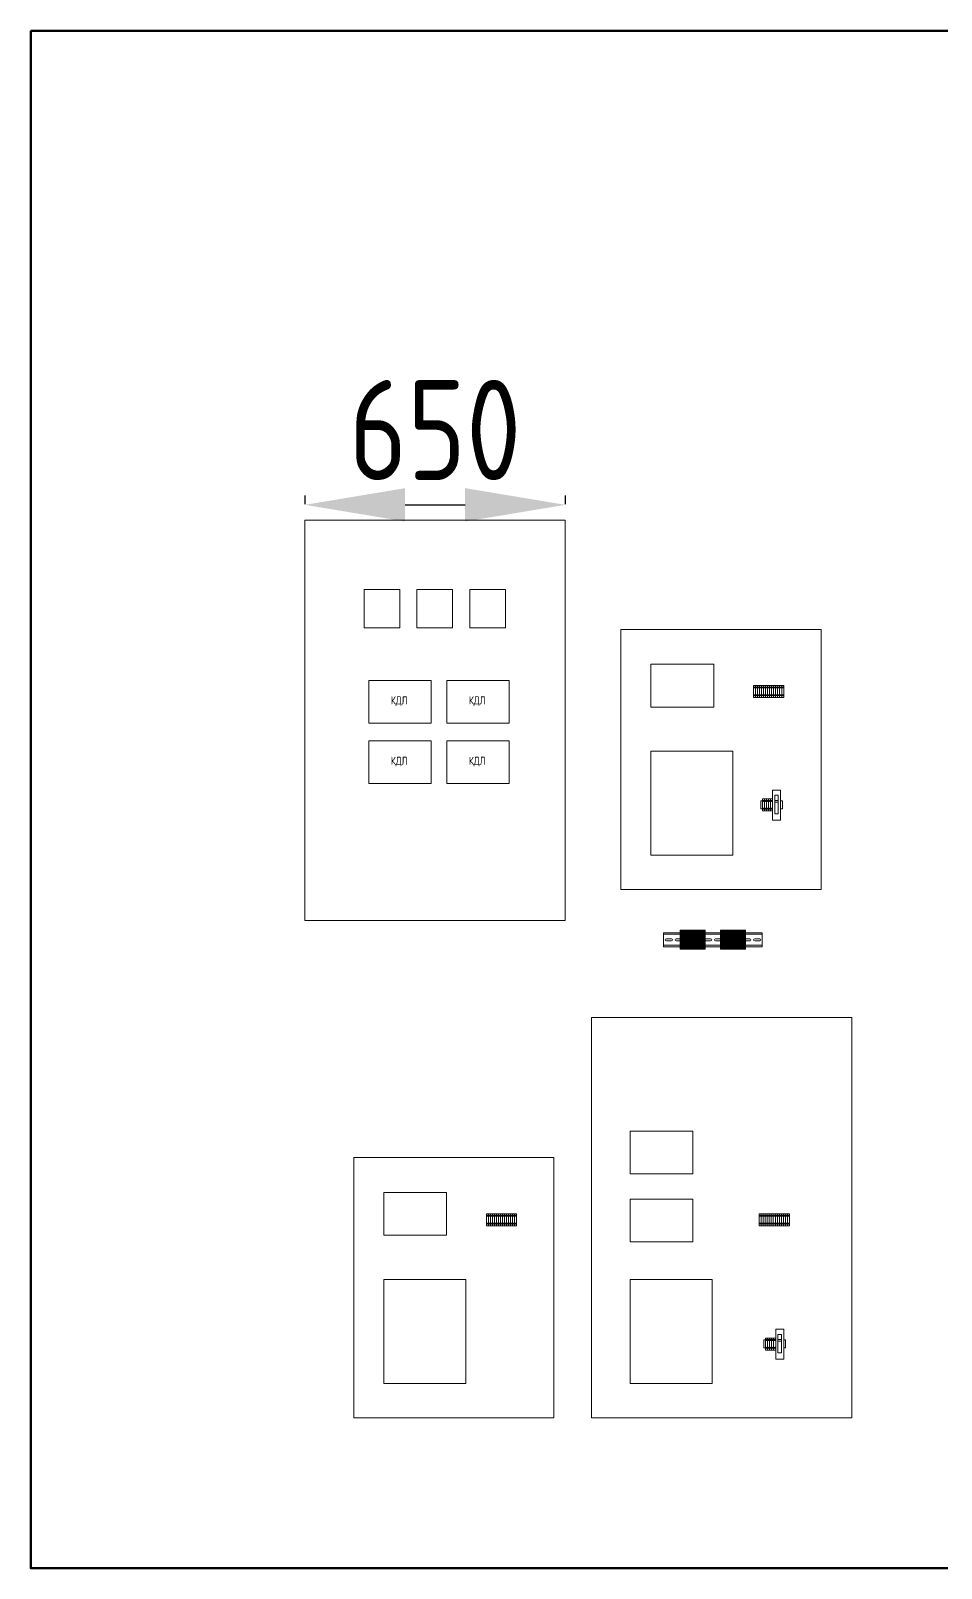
# Model space of a CAD drawing. Header units: millimetres. Extents: x -97100 to 319800, y -166950 to 107250.
# Drawn here: x -63900 to -61626, y 11900 to 15742 of the extents above; entities that cross this region are included whole.
import ezdxf
from ezdxf.enums import TextEntityAlignment as Align

# ---------------------------------------------------------------- set-up
doc = ezdxf.new("R2010")
doc.units = ezdxf.units.MM
doc.layers.add('Охранка', color=7, linetype='Continuous')
doc.styles.get("Standard").update_dxf_attribs({"font": 'GOST2304A.ttf'})
doc.dimstyles.new('ISO-25', dxfattribs={"dimtxt": 250, "dimasz": 250, "dimexe": 1.25, "dimexo": 62, "dimgap": 62, "dimtad": 1, "dimtxsty": 'Standard', "dimcen": 2.5, "dimadec": 0, "dimazin": 0, "dimtfac": 1, "dimtmove": 0, "dimatfit": 3, "dimfxl": 1, "dimarcsym": 0})

# ---------------------------------------------------------------- blocks, each defined once
blk = doc.blocks.new('Рейка DIN35 450')
at = {"color": 7, "lineweight": 18}
for p, q in [((246.1, 0), (0, 0)), ((0, 0), (0, -3.8)), ((246.1, -3.8), (0, -3.8)), ((0, -3.8), (0, -31.3)), ((246.1, -31.3), (0, -31.3)), ((0, -31.5), (0, -35.3)), ((246.1, -35.3), (0, -35.3)), ((7, -14.9), (19.5, -14.9)), ((19.5, -20.4), (7, -20.4)), ((31.5, -14.9), (44, -14.9)), ((44, -20.4), (31.5, -20.4)), ((56, -14.9), (68.5, -14.9)), ((68.5, -20.4), (56, -20.4)), ((80.5, -14.9), (93, -14.9)), ((93, -20.4), (80.5, -20.4)), ((105, -14.9), (117.5, -14.9)), ((117.5, -20.4), (105, -20.4)), ((129.5, -14.9), (142, -14.9)), ((142, -20.4), (129.5, -20.4)), ((154, -14.9), (166.5, -14.9)), ((166.5, -20.4), (154, -20.4)), ((178.5, -14.9), (191, -14.9)), ((191, -20.4), (178.5, -20.4)), ((203, -14.9), (215.5, -14.9)), ((215.5, -20.4), (203, -20.4)), ((227.5, -14.9), (240, -14.9)), ((240, -20.4), (227.5, -20.4)), ((246.1, 0), (246.1, -3.8)), ((246.1, -3.8), (246.1, -31.3)), ((246.1, -31.5), (246.1, -35.3))]:
    blk.add_line(p, q, dxfattribs=at)
for centre, start, end in [((7, -17.7), 90, 270), ((19.5, -17.7), 270, 90), ((31.5, -17.7), 90, 270), ((44, -17.7), 270, 90), ((56, -17.7), 90, 270), ((68.5, -17.7), 270, 90), ((80.5, -17.7), 90, 270), ((93, -17.7), 270, 90), ((105, -17.7), 90, 270), ((117.5, -17.7), 270, 90), ((129.5, -17.7), 90, 270), ((142, -17.7), 270, 90), ((154, -17.7), 90, 270), ((166.5, -17.7), 270, 90), ((178.5, -17.7), 90, 270), ((191, -17.7), 270, 90), ((203, -17.7), 90, 270), ((215.5, -17.7), 270, 90), ((227.5, -17.7), 90, 270), ((240, -17.7), 270, 90)]:
    blk.add_arc(centre, 2.75, start, end, dxfattribs=at)
blk = doc.blocks.new('Клемма U2.5')
at = {"linetype": 'Continuous', "lineweight": 18}
h = blk.add_hatch(color=255, dxfattribs=at)
h.paths.add_polyline_path([(0, 0), (-5.2, 0), (-5.2, -47), (0, -47)])
h.paths.add_polyline_path([(-4.2, -7.5, -1), (-1, -7.5, -1)], flags=16)
h.paths.add_polyline_path([(-1, -39.5, -1), (-4.2, -39.5, -1)], flags=16)
at = {"color": 7, "linetype": 'Continuous', "lineweight": 18}
for p, q in [((-3.9, -8.5), (-1.6, -6.2)), ((-3.9, -40.4), (-1.6, -38.1)), ((-3.5, -8.9), (-1.3, -6.6)), ((-3.5, -40.8), (-1.3, -38.5))]:
    blk.add_line(p, q, dxfattribs=at)
blk.add_lwpolyline([(-5.2, 0), (0, 0), (0, -47), (-5.2, -47)], close=True, dxfattribs=at)
for centre in [(-2.6, -7.5), (-2.6, -39.5)]:
    blk.add_circle(centre, 1.62, dxfattribs=at)
blk = doc.blocks.new('Клемма пустая')
at = {"linetype": 'Continuous', "lineweight": 18}
blk.add_hatch(color=253, dxfattribs=at).paths.add_polyline_path([(0, 0), (-5.2, 0), (-5.2, -47), (0, -47)])
at = {"color": 7, "linetype": 'Continuous', "lineweight": 18}
blk.add_lwpolyline([(-5.2, 0), (0, 0), (0, -47), (-5.2, -47)], close=True, dxfattribs=at)
blk = doc.blocks.new('*D122')
at = {"color": 0, "linetype": 'Continuous', "lineweight": -2, "transparency": 16777216}
for p, q in [((-63215.2, 14580.5), (-63215.2, 14558.3)), ((-62565.2, 14580.5), (-62565.2, 14558.3)), ((-62965.2, 14557), (-62815.2, 14557))]:
    blk.add_line(p, q, dxfattribs=at)
at = {"color": 0, "linetype": 'Continuous', "lineweight": 20, "transparency": 16777216}
for points in [[(-62965.2, 14598.7), (-62965.2, 14515.4), (-63215.2, 14557)], [(-62815.2, 14598.7), (-62815.2, 14515.4), (-62565.2, 14557)]]:
    blk.add_solid(points, dxfattribs=at)
at = {"layer": 'Defpoints', "color": 0, "linetype": 'Continuous', "lineweight": 20, "transparency": 16777216}
for p in [(-62565.2, 14557), (-63215.2, 14518.5), (-62565.2, 14518.5)]:
    blk.add_point(p, dxfattribs=at)
at = {"color": 0, "linetype": 'Continuous', "lineweight": 18, "transparency": 16777216, "insert": (-62890.2, 14744), "char_height": 250, "attachment_point": 5}
blk.add_mtext('650', dxfattribs=at)

msp = doc.modelspace()

# ---------------------------------------------------------------- linework, layer by layer
at = {"color": 3, "lineweight": 50}
msp.add_lwpolyline([(-63900.00098, 15741.56218), (-57555.79771, 15741.56218), (-57555.79771, 11900.00011), (-63900.00098, 11900.00011)], close=True, dxfattribs=at)
at = {"color": 7, "linetype": 'Continuous', "lineweight": 18}
for points in [[(-63067.5836, 14249.37706), (-62978.5836, 14249.37706), (-62978.5836, 14345.37706), (-63067.5836, 14345.37706)], [(-62935.50578, 14249.37706), (-62846.50578, 14249.37706), (-62846.50578, 14345.37706), (-62935.50578, 14345.37706)], [(-62803.19554, 14249.37706), (-62714.19554, 14249.37706), (-62714.19554, 14345.37706), (-62803.19554, 14345.37706)], [(-63055.78709, 14011.3669), (-62899.78709, 14011.3669), (-62899.78709, 14118.3669), (-63055.78709, 14118.3669)], [(-62860.92337, 14011.3669), (-62704.92337, 14011.3669), (-62704.92337, 14118.3669), (-62860.92337, 14118.3669)], [(-63055.78709, 13860.49419), (-62899.78709, 13860.49419), (-62899.78709, 13967.49419), (-63055.78709, 13967.49419)], [(-62860.92337, 13860.49419), (-62704.92337, 13860.49419), (-62704.92337, 13967.49419), (-62860.92337, 13967.49419)]]:
    msp.add_lwpolyline(points, close=True, dxfattribs=at)
at = {"layer": 'Охранка', "color": 7, "linetype": 'Continuous', "lineweight": 15}
for points in [[(-63215.22653, 13518.46873), (-62565.22653, 13518.46873), (-62565.22653, 14518.46873), (-63215.22653, 14518.46873)], [(-62426.38793, 14245.92556), (-62426.38793, 13595.92556), (-61926.38793, 13595.92556), (-61926.38793, 14245.92556)], [(-62351.49737, 14051.79115), (-62194.49737, 14051.79115), (-62194.49737, 14158.79115), (-62351.49737, 14158.79115)], [(-62094.75855, 14075.57348), (-62089.75855, 14075.57348), (-62089.75855, 14105.57348), (-62094.75855, 14105.57348)], [(-62089.75855, 14075.57348), (-62084.75855, 14075.57348), (-62084.75855, 14105.57348), (-62089.75855, 14105.57348)], [(-62084.75855, 14075.57348), (-62079.75855, 14075.57348), (-62079.75855, 14105.57348), (-62084.75855, 14105.57348)], [(-62079.75855, 14075.57348), (-62074.75855, 14075.57348), (-62074.75855, 14105.57348), (-62079.75855, 14105.57348)], [(-62074.75855, 14075.57348), (-62069.75855, 14075.57348), (-62069.75855, 14105.57348), (-62074.75855, 14105.57348)], [(-62069.75855, 14075.57348), (-62064.75855, 14075.57348), (-62064.75855, 14105.57348), (-62069.75855, 14105.57348)], [(-62064.75855, 14075.57348), (-62059.75855, 14075.57348), (-62059.75855, 14105.57348), (-62064.75855, 14105.57348)], [(-62059.75855, 14075.57348), (-62054.75855, 14075.57348), (-62054.75855, 14105.57348), (-62059.75855, 14105.57348)], [(-62054.75855, 14075.57348), (-62049.75855, 14075.57348), (-62049.75855, 14105.57348), (-62054.75855, 14105.57348)], [(-62049.75855, 14075.57348), (-62044.75855, 14075.57348), (-62044.75855, 14105.57348), (-62049.75855, 14105.57348)], [(-62044.75855, 14075.57348), (-62039.75855, 14075.57348), (-62039.75855, 14105.57348), (-62044.75855, 14105.57348)], [(-62039.75855, 14075.57348), (-62034.75855, 14075.57348), (-62034.75855, 14105.57348), (-62039.75855, 14105.57348)], [(-62034.75855, 14075.57348), (-62029.75855, 14075.57348), (-62029.75855, 14105.57348), (-62034.75855, 14105.57348)], [(-62029.75855, 14075.57348), (-62024.75855, 14075.57348), (-62024.75855, 14105.57348), (-62029.75855, 14105.57348)], [(-62024.75855, 14075.57348), (-62019.75855, 14075.57348), (-62019.75855, 14105.57348), (-62024.75855, 14105.57348)], [(-62351.49737, 13941.71144), (-62351.49737, 13681.71144), (-62146.49737, 13681.71144), (-62146.49737, 13941.71144)], [(-62047.4374, 13769.43028), (-62027.4374, 13769.43028), (-62027.4374, 13844.43028), (-62047.4374, 13844.43028)], [(-62042.00155, 13831.44454), (-62033.1624, 13831.44454), (-62033.1624, 13785.34449), (-62042.00155, 13785.34449)], [(-62072.4374, 13817.32687), (-62076.80655, 13817.32687), (-62076.80655, 13797.79057), (-62072.4374, 13797.79057)], [(-62072.4374, 13792.16998), (-62067.4374, 13792.16998), (-62067.4374, 13822.16998), (-62072.4374, 13822.16998)], [(-62067.4374, 13792.16998), (-62062.4374, 13792.16998), (-62062.4374, 13822.16998), (-62067.4374, 13822.16998)], [(-62062.4374, 13792.16998), (-62057.4374, 13792.16998), (-62057.4374, 13822.16998), (-62062.4374, 13822.16998)], [(-62057.4374, 13792.16998), (-62052.4374, 13792.16998), (-62052.4374, 13822.16998), (-62057.4374, 13822.16998)], [(-62052.4374, 13792.16998), (-62047.4374, 13792.16998), (-62047.4374, 13822.16998), (-62052.4374, 13822.16998)], [(-62042.00155, 13818.30776), (-62033.1624, 13818.30776), (-62033.1624, 13814.24675), (-62042.00155, 13814.24675)], [(-62023.06824, 13817.32687), (-62027.4374, 13817.32687), (-62027.4374, 13797.79057), (-62023.06824, 13797.79057)], [(-62499.93237, 12276.05022), (-61849.93237, 12276.05022), (-61849.93237, 13276.05022), (-62499.93237, 13276.05022)], [(-62403.30837, 12885.29062), (-62246.30837, 12885.29062), (-62246.30837, 12992.29062), (-62403.30837, 12992.29062)], [(-63093.44515, 12926.05022), (-63093.44515, 12276.05022), (-62593.44515, 12276.05022), (-62593.44515, 12926.05022)], [(-63018.55459, 12731.91581), (-62861.55459, 12731.91581), (-62861.55459, 12838.91581), (-63018.55459, 12838.91581)], [(-62403.30837, 12715.41233), (-62246.30837, 12715.41233), (-62246.30837, 12822.41233), (-62403.30837, 12822.41233)], [(-62761.81578, 12755.69813), (-62756.81578, 12755.69813), (-62756.81578, 12785.69813), (-62761.81578, 12785.69813)], [(-62756.81578, 12755.69813), (-62751.81578, 12755.69813), (-62751.81578, 12785.69813), (-62756.81578, 12785.69813)], [(-62751.81578, 12755.69813), (-62746.81578, 12755.69813), (-62746.81578, 12785.69813), (-62751.81578, 12785.69813)], [(-62746.81578, 12755.69813), (-62741.81578, 12755.69813), (-62741.81578, 12785.69813), (-62746.81578, 12785.69813)], [(-62741.81578, 12755.69813), (-62736.81578, 12755.69813), (-62736.81578, 12785.69813), (-62741.81578, 12785.69813)], [(-62736.81578, 12755.69813), (-62731.81578, 12755.69813), (-62731.81578, 12785.69813), (-62736.81578, 12785.69813)], [(-62731.81578, 12755.69813), (-62726.81578, 12755.69813), (-62726.81578, 12785.69813), (-62731.81578, 12785.69813)], [(-62726.81578, 12755.69813), (-62721.81578, 12755.69813), (-62721.81578, 12785.69813), (-62726.81578, 12785.69813)], [(-62721.81578, 12755.69813), (-62716.81578, 12755.69813), (-62716.81578, 12785.69813), (-62721.81578, 12785.69813)], [(-62716.81578, 12755.69813), (-62711.81578, 12755.69813), (-62711.81578, 12785.69813), (-62716.81578, 12785.69813)], [(-62711.81578, 12755.69813), (-62706.81578, 12755.69813), (-62706.81578, 12785.69813), (-62711.81578, 12785.69813)], [(-62706.81578, 12755.69813), (-62701.81578, 12755.69813), (-62701.81578, 12785.69813), (-62706.81578, 12785.69813)], [(-62701.81578, 12755.69813), (-62696.81578, 12755.69813), (-62696.81578, 12785.69813), (-62701.81578, 12785.69813)], [(-62696.81578, 12755.69813), (-62691.81578, 12755.69813), (-62691.81578, 12785.69813), (-62696.81578, 12785.69813)], [(-62691.81578, 12755.69813), (-62686.81578, 12755.69813), (-62686.81578, 12785.69813), (-62691.81578, 12785.69813)], [(-62080.57356, 12755.69813), (-62075.57356, 12755.69813), (-62075.57356, 12785.69813), (-62080.57356, 12785.69813)], [(-62075.57356, 12755.69813), (-62070.57356, 12755.69813), (-62070.57356, 12785.69813), (-62075.57356, 12785.69813)], [(-62070.57356, 12755.69813), (-62065.57356, 12755.69813), (-62065.57356, 12785.69813), (-62070.57356, 12785.69813)], [(-62065.57356, 12755.69813), (-62060.57356, 12755.69813), (-62060.57356, 12785.69813), (-62065.57356, 12785.69813)], [(-62060.57356, 12755.69813), (-62055.57356, 12755.69813), (-62055.57356, 12785.69813), (-62060.57356, 12785.69813)], [(-62055.57356, 12755.69813), (-62050.57356, 12755.69813), (-62050.57356, 12785.69813), (-62055.57356, 12785.69813)], [(-62050.57356, 12755.69813), (-62045.57356, 12755.69813), (-62045.57356, 12785.69813), (-62050.57356, 12785.69813)], [(-62045.57356, 12755.69813), (-62040.57356, 12755.69813), (-62040.57356, 12785.69813), (-62045.57356, 12785.69813)], [(-62040.57356, 12755.69813), (-62035.57356, 12755.69813), (-62035.57356, 12785.69813), (-62040.57356, 12785.69813)], [(-62035.57356, 12755.69813), (-62030.57356, 12755.69813), (-62030.57356, 12785.69813), (-62035.57356, 12785.69813)], [(-62030.57356, 12755.69813), (-62025.57356, 12755.69813), (-62025.57356, 12785.69813), (-62030.57356, 12785.69813)], [(-62025.57356, 12755.69813), (-62020.57356, 12755.69813), (-62020.57356, 12785.69813), (-62025.57356, 12785.69813)], [(-62020.57356, 12755.69813), (-62015.57356, 12755.69813), (-62015.57356, 12785.69813), (-62020.57356, 12785.69813)], [(-62015.57356, 12755.69813), (-62010.57356, 12755.69813), (-62010.57356, 12785.69813), (-62015.57356, 12785.69813)], [(-62010.57356, 12755.69813), (-62005.57356, 12755.69813), (-62005.57356, 12785.69813), (-62010.57356, 12785.69813)], [(-63018.55459, 12621.8361), (-63018.55459, 12361.8361), (-62813.55459, 12361.8361), (-62813.55459, 12621.8361)], [(-62403.30837, 12621.8361), (-62403.30837, 12361.8361), (-62198.30837, 12361.8361), (-62198.30837, 12621.8361)], [(-62039.73894, 12422.40741), (-62019.73894, 12422.40741), (-62019.73894, 12497.40741), (-62039.73894, 12497.40741)], [(-62064.73894, 12470.30401), (-62069.1081, 12470.30401), (-62069.1081, 12450.7677), (-62064.73894, 12450.7677)], [(-62064.73894, 12445.14711), (-62059.73894, 12445.14711), (-62059.73894, 12475.14711), (-62064.73894, 12475.14711)], [(-62059.73894, 12445.14711), (-62054.73894, 12445.14711), (-62054.73894, 12475.14711), (-62059.73894, 12475.14711)], [(-62054.73894, 12445.14711), (-62049.73894, 12445.14711), (-62049.73894, 12475.14711), (-62054.73894, 12475.14711)], [(-62049.73894, 12445.14711), (-62044.73894, 12445.14711), (-62044.73894, 12475.14711), (-62049.73894, 12475.14711)], [(-62044.73894, 12445.14711), (-62039.73894, 12445.14711), (-62039.73894, 12475.14711), (-62044.73894, 12475.14711)], [(-62034.30309, 12484.42167), (-62025.46394, 12484.42167), (-62025.46394, 12438.32162), (-62034.30309, 12438.32162)], [(-62034.30309, 12471.28489), (-62025.46394, 12471.28489), (-62025.46394, 12467.22388), (-62034.30309, 12467.22388)], [(-62015.36978, 12470.30401), (-62019.73894, 12470.30401), (-62019.73894, 12450.7677), (-62015.36978, 12450.7677)]]:
    msp.add_lwpolyline(points, close=True, dxfattribs=at)
for centre in [(-62092.19947, 14100.73037), (-62087.19947, 14100.73037), (-62082.19947, 14100.73037), (-62077.19947, 14100.73037), (-62072.19947, 14100.73037), (-62067.19947, 14100.73037), (-62062.19947, 14100.73037), (-62057.19947, 14100.73037), (-62052.19947, 14100.73037), (-62047.19947, 14100.73037), (-62042.19947, 14100.73037), (-62037.19947, 14100.73037), (-62032.19947, 14100.73037), (-62027.19947, 14100.73037), (-62022.19947, 14100.73037), (-62092.19947, 14081.19407), (-62087.19947, 14081.19407), (-62082.19947, 14081.19407), (-62077.19947, 14081.19407), (-62072.19947, 14081.19407), (-62067.19947, 14081.19407), (-62062.19947, 14081.19407), (-62057.19947, 14081.19407), (-62052.19947, 14081.19407), (-62047.19947, 14081.19407), (-62042.19947, 14081.19407), (-62037.19947, 14081.19407), (-62032.19947, 14081.19407), (-62027.19947, 14081.19407), (-62022.19947, 14081.19407), (-62069.87831, 13817.32687), (-62069.87831, 13797.79057), (-62064.87831, 13817.32687), (-62064.87831, 13797.79057), (-62059.87831, 13817.32687), (-62059.87831, 13797.79057), (-62054.87831, 13817.32687), (-62054.87831, 13797.79057), (-62049.87831, 13817.32687), (-62049.87831, 13797.79057), (-62759.25669, 12780.85503), (-62759.25669, 12761.31872), (-62754.25669, 12780.85503), (-62754.25669, 12761.31872), (-62749.25669, 12780.85503), (-62749.25669, 12761.31872), (-62744.25669, 12780.85503), (-62744.25669, 12761.31872), (-62739.25669, 12780.85503), (-62739.25669, 12761.31872), (-62734.25669, 12780.85503), (-62734.25669, 12761.31872), (-62729.25669, 12780.85503), (-62729.25669, 12761.31872), (-62724.25669, 12780.85503), (-62724.25669, 12761.31872), (-62719.25669, 12780.85503), (-62719.25669, 12761.31872), (-62714.25669, 12780.85503), (-62714.25669, 12761.31872), (-62709.25669, 12780.85503), (-62709.25669, 12761.31872), (-62704.25669, 12780.85503), (-62704.25669, 12761.31872), (-62699.25669, 12780.85503), (-62699.25669, 12761.31872), (-62694.25669, 12780.85503), (-62694.25669, 12761.31872), (-62689.25669, 12780.85503), (-62689.25669, 12761.31872), (-62078.01448, 12780.85503), (-62078.01448, 12761.31872), (-62073.01448, 12780.85503), (-62073.01448, 12761.31872), (-62068.01448, 12780.85503), (-62068.01448, 12761.31872), (-62063.01448, 12780.85503), (-62063.01448, 12761.31872), (-62058.01448, 12780.85503), (-62058.01448, 12761.31872), (-62053.01448, 12780.85503), (-62053.01448, 12761.31872), (-62048.01448, 12780.85503), (-62048.01448, 12761.31872), (-62043.01448, 12780.85503), (-62043.01448, 12761.31872), (-62038.01448, 12780.85503), (-62038.01448, 12761.31872), (-62033.01448, 12780.85503), (-62033.01448, 12761.31872), (-62028.01448, 12780.85503), (-62028.01448, 12761.31872), (-62023.01448, 12780.85503), (-62023.01448, 12761.31872), (-62018.01448, 12780.85503), (-62018.01448, 12761.31872), (-62013.01448, 12780.85503), (-62013.01448, 12761.31872), (-62008.01448, 12780.85503), (-62008.01448, 12761.31872), (-62062.17986, 12470.30401), (-62062.17986, 12450.7677), (-62057.17986, 12470.30401), (-62057.17986, 12450.7677), (-62052.17986, 12470.30401), (-62052.17986, 12450.7677), (-62047.17986, 12470.30401), (-62047.17986, 12450.7677), (-62042.17986, 12470.30401), (-62042.17986, 12450.7677)]:
    msp.add_circle(centre, 1.28975, dxfattribs=at)

# ---------------------------------------------------------------- block references
at = {"color": 7, "linetype": 'Continuous', "lineweight": 18}
for name, p in [('Рейка DIN35 450', (-62319.6231, 13487.90587)), ('Клемма пустая', (-62272.75194, 13494.19993)), ('Клемма U2.5', (-62267.55194, 13494.19993)), ('Клемма U2.5', (-62262.35194, 13494.19993)), ('Клемма U2.5', (-62257.15194, 13494.19993)), ('Клемма U2.5', (-62251.95194, 13494.19993)), ('Клемма U2.5', (-62246.75194, 13494.19993)), ('Клемма U2.5', (-62241.55194, 13494.19993)), ('Клемма U2.5', (-62236.35194, 13494.19993)), ('Клемма U2.5', (-62231.15194, 13494.19993)), ('Клемма U2.5', (-62225.95194, 13494.19993)), ('Клемма U2.5', (-62220.75194, 13494.19993)), ('Клемма пустая', (-62215.55194, 13494.19993)), ('Клемма пустая', (-62172.27975, 13494.19993)), ('Клемма U2.5', (-62167.07975, 13494.19993)), ('Клемма U2.5', (-62161.87975, 13494.19993)), ('Клемма U2.5', (-62156.67975, 13494.19993)), ('Клемма U2.5', (-62151.47975, 13494.19993)), ('Клемма U2.5', (-62146.27975, 13494.19993)), ('Клемма U2.5', (-62141.07975, 13494.19993)), ('Клемма U2.5', (-62135.87975, 13494.19993)), ('Клемма U2.5', (-62130.67975, 13494.19993)), ('Клемма U2.5', (-62125.47975, 13494.19993)), ('Клемма U2.5', (-62120.27975, 13494.19993)), ('Клемма пустая', (-62115.07975, 13494.19993))]:
    msp.add_blockref(name, p, dxfattribs=at)

# ---------------------------------------------------------------- texts
at = {"color": 7, "linetype": 'Continuous'}
for p in [(-62980.18383, 14058.39181), (-62785.32012, 14058.39181), (-62980.18383, 13907.51911), (-62785.32012, 13907.51911)]:
    msp.add_text('КДЛ', height=20, dxfattribs=at).set_placement(p, align=Align.CENTER)

# ---------------------------------------------------------------- dimensions: what is measured, and where the dimension line sits
at = {"color": 7, "linetype": 'Continuous', "lineweight": 18}
dim = msp.add_linear_dim(base=(-62565.22653, 14557.04609), p1=(-63215.22653, 14518.46873), p2=(-62565.22653, 14518.46873), dimstyle='ISO-25', dxfattribs=at)
dim.commit()
dim.dimension.update_dxf_attribs({"geometry": '*D122', "text_midpoint": (-62890.22653, 14744.04609)})

doc.saveas('drawing.dxf')
